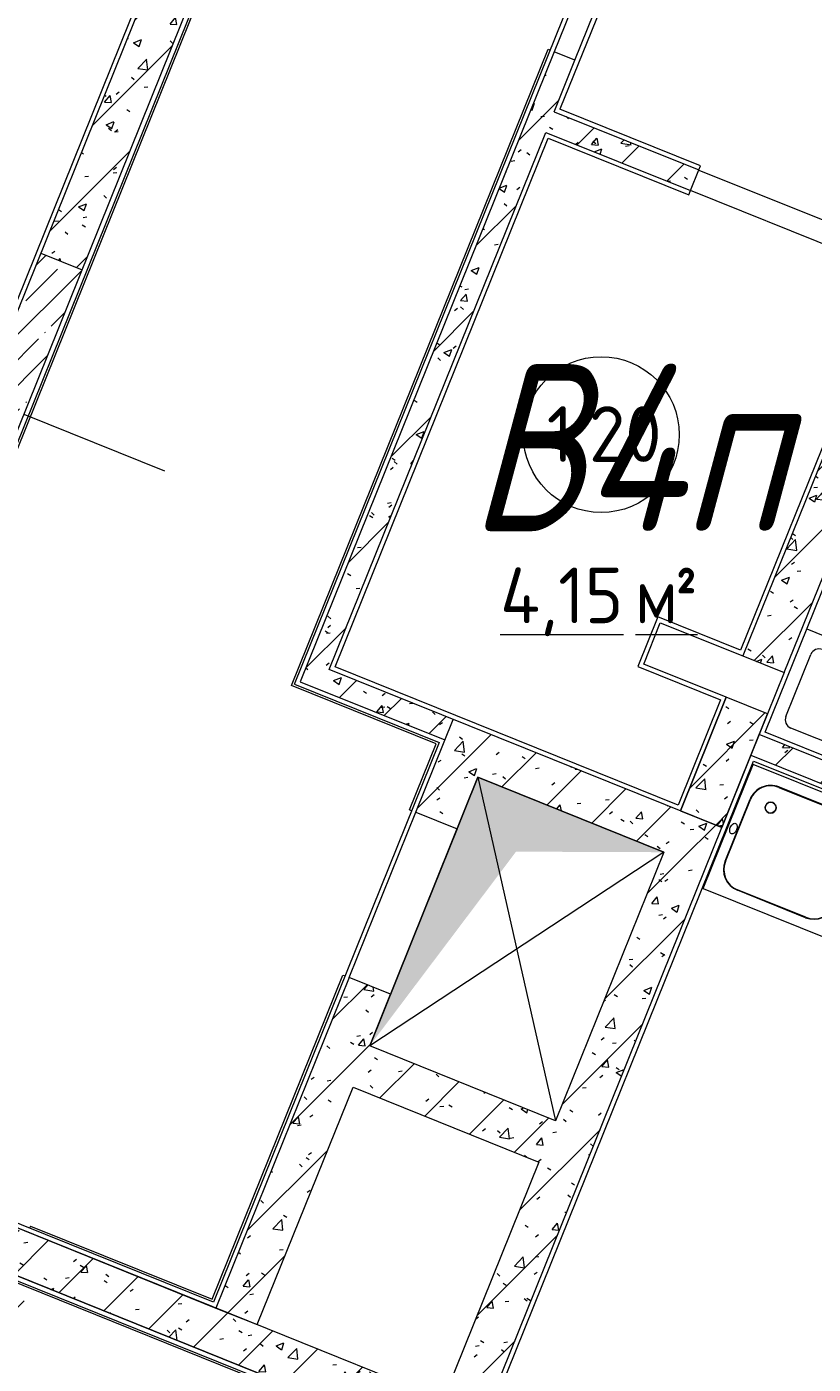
# Model space of a CAD drawing. Header units: millimetres. Extents: x -584918 to 2941280, y 3000189 to 4229862.
# Drawn here: x -430270 to -426739, y 3682957 to 3688963 of the extents above; entities that cross this region are included whole.
import ezdxf

# ---------------------------------------------------------------- set-up
doc = ezdxf.new("R2010")
doc.units = ezdxf.units.MM
for name, color, linetype, lineweight in [('Линии', 7, 'Continuous', 0), ('Марки помещений', 7, 'Continuous', 0), ('Перекрытие', 7, 'Continuous', 0), ('Сантехника', 7, 'Continuous', 0), ('Стены внутренние', 7, 'Continuous', 0), ('Стены несущие', 7, 'Continuous', 0), ('Стены отделка', 7, 'Continuous', 0), ('Узлы', 7, 'Continuous', 0), ('экспертиза ДУ категории', 1, 'Continuous', 0), ('экспертиза условные обозначения', 1, 'Continuous', 0)]:
    doc.layers.add(name, color=color, linetype=linetype, lineweight=lineweight)
doc.styles.add('GOST Common_2', font='', dxfattribs={"height": 500})
doc.styles.add('GOST Common_3', font='', dxfattribs={"width": 0.9, "height": 500})
doc.styles.add('mytext', font='isocpeur.ttf', dxfattribs={"width": 0.8, "oblique": 14.999978})
doc.styles.get('GOST Common_2').set_extended_font_data('GOST Common')
doc.styles.get('GOST Common_3').set_extended_font_data('GOST Common')
pattern_1 = [(45, (-437515.92, 3663725.22), (-141.4214, 141.4214), [])]
pattern_2 = [(50, (-437515.92, 3663725.22), (364.368, -31.8783), [38.1, -419.1]), (355, (-437515.92, 3663725.2), (-70.486, 382.1133), [30.48, -335.28]), (100.451, (-437485.56, 3663722.56), (293.885, 350.2334), [32.38, -356.18]), (46.184, (-437515.92, 3663826.8), (542.1585, -84.086), [57.15, -628.65]), (96.636, (-437470.74, 3663819.8), (474.805, 494.855), [48.57, -534.27]), (351.184, (-437515.9, 3663826.8), (474.81, 494.85), [45.72, -502.92]), (21, (-437465.12, 3663801.42), (303.2285, -204.5305), [38.1, -419.1]), (326, (-437465.12, 3663801.4), (123.604, 368.376), [30.48, -335.28]), (71.451, (-437439.86, 3663784.37), (426.834, 163.8427), [32.38, -356.18]), (37.5, (-437515.92, 3663725.22), (6.17665, 169.11015), [16.764, -314.452, 16.764, -323.596, -336.55]), (37.5, (-437515.92, 3663725.22), (6.17665, 169.11015), [-671.576, 16.764, -319.786]), (7.5, (-437515.92, 3663725.22), (133.6389, 200.3615), [16.764, -177.292, 16.764, -306.832, -128.27]), (7.5, (-437515.92, 3663725.22), (133.6389, 200.3615), [-517.652, 16.764, -111.506]), (327.5, (-437629.21, 3663725.22), (271.1818, -11.45836), [16.764, -110.236, 16.764, -379.476, -525.78]), (327.5, (-437629.21, 3663725.22), (271.1818, -11.45836), [-523.24, 16.764, -509.016]), (317.5, (-437680, 3663725.22), (296.2585, 50.8528), [16.764, -148.336, 16.764, -246.38, -373.38]), (317.5, (-437680, 3663725.22), (296.2585, 50.8528), [-428.244, 16.764, -356.616])]

# ---------------------------------------------------------------- blocks, each defined once
blk = doc.blocks.new('VM_Ванная моечная 1-секционная - ГхШ 600х530-V187-АР Этаж 01')
at = {"layer": 'Сантехника', "color": 9, "true_color": 0xe1b7aa}
for p, q in [((-300, -5), (-300, 0)), ((300, 0), (300, -5)), ((-300, -5), (-300, -630)), ((-300, -5), (300, -5)), ((-150, -50), (150, -50)), ((-150, -52), (150, -52)), ((300, -630), (300, -5)), ((-250, -480), (-250, -150)), ((-248, -480), (-248, -150)), ((125, -150), (129.6, -135.9)), ((129.6, -164.1), (125, -150)), ((130.4, -134.9), (141.8, -126.6)), ((141.8, -173.4), (130.4, -165.1)), ((142.6, -126.2), (157.4, -126.2)), ((157.4, -173.8), (142.6, -173.8)), ((158.2, -126.6), (169.6, -134.9)), ((169.6, -165.1), (158.2, -173.4)), ((170.4, -135.9), (175, -150)), ((175, -150), (170.4, -164.1)), ((248, -150), (248, -480)), ((250, -150), (250, -480)), ((150, -578), (-150, -578)), ((150, -580), (-150, -580)), ((-300, -630), (300, -630))]:
    blk.add_line(p, q, dxfattribs=at)
at = {"layer": 'Сантехника', "color": 9, "true_color": 0xe1b7aa, "flags": 128}
for points in [[(-25, -30), (-24.5, -27.1), (-23.1, -24.3), (-20.8, -21.7), (-17.7, -19.4), (-13.9, -17.5), (-9.6, -16.1), (-4.9, -15.3), (0, -15), (4.9, -15.3), (9.6, -16.1), (13.9, -17.5), (17.7, -19.4), (20.8, -21.7), (23.1, -24.3), (24.5, -27.1), (25, -30)], [(25, -30), (24.5, -32.9), (23.1, -35.7), (20.8, -38.3), (17.7, -40.6), (13.9, -42.5), (9.6, -43.9), (4.9, -44.7), (0, -45), (-4.9, -44.7), (-9.6, -43.9), (-13.9, -42.5), (-17.7, -40.6), (-20.8, -38.3), (-23.1, -35.7), (-24.5, -32.9), (-25, -30)]]:
    blk.add_lwpolyline(points, dxfattribs=at)
at = {"layer": 'Сантехника', "color": 9, "true_color": 0xe1b7aa}
for centre, radius, start, end in [((-150, -150), 100, 90, 180), ((-150, -150), 98, 90, 180), ((150, -150), 100, 360, 90), ((150, -150), 98, 0, 90), ((150, -150), 25, 0, 180), ((150, -150), 25, 180, 360), ((-150, -480), 100, 180, 270), ((-150, -480), 98, 180, 270), ((150, -480), 98, 270, 0), ((150, -480), 100, 270, 0)]:
    blk.add_arc(centre, radius, start, end, dxfattribs=at)
blk = doc.blocks.new('VK_02_Поддон_ПУИ_без крана - VK_02_Поддон_ПУИ_без крана-1185868-АР Этаж 01')
at = {"layer": 'Сантехника', "color": 9, "true_color": 0xe1b7aa}
for p, q in [((-250, -500), (-250, 0)), ((-150, -60), (150, -60)), ((-190, -400), (-190, -100)), ((190, -100), (190, -400)), ((150, -440), (-150, -440)), ((250, -500), (-250, -500))]:
    blk.add_line(p, q, dxfattribs=at)
for centre, start, end in [((-150, -100), 90, 180), ((150, -100), 360, 90), ((-150, -400), 180, 270), ((150, -400), 270, 0)]:
    blk.add_arc(centre, 40, start, end, dxfattribs=at)
blk = doc.blocks.new('ВК_Домодедово_rvt-1-АР Этаж 01')
at = {"layer": 'Сантехника', "color": 253, "lineweight": 9, "true_color": 0xaaaaaa}
for name, p, rotation in [('VK_02_Поддон_ПУИ_без крана - VK_02_Поддон_ПУИ_без крана-1185868-АР Этаж 01', (10793.1, 21977.2), 158.0513009164578), ('VM_Ванная моечная 1-секционная - ГхШ 600х530-V187-АР Этаж 01', (10391.1, 21648.6), 68.05130091645803)]:
    blk.add_blockref(name, p, dxfattribs=dict(at, rotation=rotation))
blk = doc.blocks.new('ASVP_Марка_Помещение_ДваЗначения - Номер Площадь-685795-АР Этаж 01')
at = {"layer": 'Марки помещений'}
blk.add_circle((0, 0), 3.5, dxfattribs=at)

msp = doc.modelspace()

# ---------------------------------------------------------------- hatches: boundary and pattern name
at = {"layer": 'Стены внутренние'}
h = msp.add_hatch(dxfattribs=at)
h.set_pattern_fill('FP_1', color=256, style=0, pattern_type=2)
h.set_pattern_definition(pattern_1)
h.paths.add_polyline_path([(-430020.801, 3687872.401), (-428488.318, 3691675.228), (-428673.822, 3691749.983), (-430206.305, 3687947.156), (-430051.728, 3687884.864)])
h = msp.add_hatch(dxfattribs=at)
h.set_pattern_fill('FP_2', color=256, style=0, pattern_type=2)
h.set_pattern_definition(pattern_2)
h.paths.add_polyline_path([(-430020.801, 3687872.401), (-428488.318, 3691675.228), (-428673.822, 3691749.983), (-430206.305, 3687947.156), (-430051.728, 3687884.864)])
h = msp.add_hatch(dxfattribs=at)
h.set_pattern_fill('FP_1', color=256, style=0, pattern_type=2)
h.set_pattern_definition(pattern_1)
h.paths.add_polyline_path([(-428948.617, 3685984.83), (-427808.599, 3688813.763), (-427901.351, 3688851.141), (-429041.369, 3686022.208), (-429013.887, 3686011.133)])
h.paths.add_polyline_path([(-427434.823, 3689741.282), (-426911.536, 3691039.808), (-427004.288, 3691077.186), (-427527.575, 3689778.66), (-427521.493, 3689776.209)])
h = msp.add_hatch(dxfattribs=at)
h.set_pattern_fill('FP_2', color=256, style=0, pattern_type=2)
h.set_pattern_definition(pattern_2)
h.paths.add_polyline_path([(-428948.617, 3685984.83), (-427808.599, 3688813.763), (-427901.351, 3688851.141), (-429041.369, 3686022.208), (-429013.887, 3686011.133)])
h.paths.add_polyline_path([(-427434.823, 3689741.282), (-426911.536, 3691039.808), (-427004.288, 3691077.186), (-427527.575, 3689778.66), (-427521.493, 3689776.209)])
h = msp.add_hatch(dxfattribs=at)
h.set_pattern_fill('FP_1', color=256, style=0, pattern_type=2)
h.set_pattern_definition(pattern_1)
h.paths.add_polyline_path([(-427290.158, 3688227.488), (-427252.78, 3688320.24), (-427902.043, 3688581.883), (-427939.421, 3688489.131), (-427425.133, 3688281.881)])
h = msp.add_hatch(dxfattribs=at)
h.set_pattern_fill('FP_2', color=256, style=0, pattern_type=2)
h.set_pattern_definition(pattern_2)
h.paths.add_polyline_path([(-427290.158, 3688227.488), (-427252.78, 3688320.24), (-427902.043, 3688581.883), (-427939.421, 3688489.131), (-427425.133, 3688281.881)])
h = msp.add_hatch(dxfattribs=at)
h.set_pattern_fill('FP_26', color=256, style=0, pattern_type=2)
h.set_pattern_definition([(45, (-437515.92, 3663725.22), (-114.0493, 114.0493), []), (45, (-437401.88, 3663725.22), (-114.0493, 114.0493), [201.612, -40.322, 3.353, -36.97])])
h.paths.add_polyline_path([(-430282.445, 3687223.137), (-430020.801, 3687872.401), (-430206.305, 3687947.156), (-430467.948, 3687297.893)])
h = msp.add_hatch(dxfattribs=at)
h.set_pattern_fill('FP_1', color=256, style=0, pattern_type=2)
h.set_pattern_definition(pattern_1)
h.paths.add_polyline_path([(-426868.621, 3686063.047), (-426139.758, 3687871.708), (-426325.261, 3687946.464), (-427054.125, 3686137.802), (-426901.459, 3686076.28)])
h = msp.add_hatch(dxfattribs=at)
h.set_pattern_fill('FP_2', color=256, style=0, pattern_type=2)
h.set_pattern_definition(pattern_2)
h.paths.add_polyline_path([(-426868.621, 3686063.047), (-426139.758, 3687871.708), (-426325.261, 3687946.464), (-427054.125, 3686137.802), (-426901.459, 3686076.28)])
h = msp.add_hatch(dxfattribs=at)
h.set_pattern_fill('FP_1', color=256, style=0, pattern_type=2)
h.set_pattern_definition(pattern_1)
h.paths.add_polyline_path([(-428392.106, 3685760.565), (-428354.728, 3685853.317), (-428911.239, 3686077.582), (-428948.617, 3685984.83), (-428418.132, 3685771.053)])
h = msp.add_hatch(dxfattribs=at)
h.set_pattern_fill('FP_2', color=256, style=0, pattern_type=2)
h.set_pattern_definition(pattern_2)
h.paths.add_polyline_path([(-428392.106, 3685760.565), (-428354.728, 3685853.317), (-428911.239, 3686077.582), (-428948.617, 3685984.83), (-428418.132, 3685771.053)])
h = msp.add_hatch(dxfattribs=at)
h.set_pattern_fill('FP_1', color=256, style=0, pattern_type=2)
h.set_pattern_definition(pattern_1)
h.paths.add_polyline_path([(-427148.953, 3685367.407), (-426943.377, 3685877.543), (-427128.88, 3685952.298), (-427334.457, 3685442.163), (-427158.09, 3685371.089)])
h = msp.add_hatch(dxfattribs=at)
h.set_pattern_fill('FP_2', color=256, style=0, pattern_type=2)
h.set_pattern_definition(pattern_2)
h.paths.add_polyline_path([(-427148.953, 3685367.407), (-426943.377, 3685877.543), (-427128.88, 3685952.298), (-427334.457, 3685442.163), (-427158.09, 3685371.089)])
h = msp.add_hatch(dxfattribs=at)
h.set_pattern_fill('FP_1', color=256, style=0, pattern_type=2)
h.set_pattern_definition(pattern_1)
h.paths.add_polyline_path([(-427223.709, 3685181.904), (-427148.953, 3685367.407), (-428354.728, 3685853.317), (-428429.483, 3685667.813), (-427232.292, 3685185.362)])
h = msp.add_hatch(dxfattribs=at)
h.set_pattern_fill('FP_2', color=256, style=0, pattern_type=2)
h.set_pattern_definition(pattern_2)
h.paths.add_polyline_path([(-427223.709, 3685181.904), (-427148.953, 3685367.407), (-428354.728, 3685853.317), (-428429.483, 3685667.813), (-427232.292, 3685185.362)])
h = msp.add_hatch(dxfattribs=at)
h.set_pattern_fill('FP_1', color=256, style=0, pattern_type=2)
h.set_pattern_definition(pattern_1)
h.paths.add_polyline_path([(-424792.086, 3684794.976), (-424754.709, 3684887.728), (-426980.754, 3685784.791), (-427018.132, 3685692.039), (-424919.212, 3684846.206)])
h = msp.add_hatch(dxfattribs=at)
h.set_pattern_fill('FP_2', color=256, style=0, pattern_type=2)
h.set_pattern_definition(pattern_2)
h.paths.add_polyline_path([(-424792.086, 3684794.976), (-424754.709, 3684887.728), (-426980.754, 3685784.791), (-427018.132, 3685692.039), (-424919.212, 3684846.206)])
h = msp.add_hatch(dxfattribs=at)
h.set_pattern_fill('FP_1', color=256, style=0, pattern_type=2)
h.set_pattern_definition(pattern_1)
h.paths.add_polyline_path([(-429234.487, 3683135.132), (-428636.445, 3684619.163), (-428821.948, 3684693.918), (-429419.99, 3683209.888), (-429412.515, 3683206.875)])
h.paths.add_polyline_path([(-428337.424, 3685361.178), (-428243.979, 3685593.058), (-428429.483, 3685667.813), (-428522.927, 3685435.933), (-428354.728, 3685368.151)])
h = msp.add_hatch(dxfattribs=at)
h.set_pattern_fill('FP_2', color=256, style=0, pattern_type=2)
h.set_pattern_definition(pattern_2)
h.paths.add_polyline_path([(-429234.487, 3683135.132), (-428636.445, 3684619.163), (-428821.948, 3684693.918), (-429419.99, 3683209.888), (-429412.515, 3683206.875)])
h.paths.add_polyline_path([(-428337.424, 3685361.178), (-428243.979, 3685593.058), (-428429.483, 3685667.813), (-428522.927, 3685435.933), (-428354.728, 3685368.151)])
h = msp.add_hatch(dxfattribs=at)
h.set_pattern_fill('FP_1', color=256, style=0, pattern_type=2)
h.set_pattern_definition(pattern_1)
h.paths.add_polyline_path([(-428214.216, 3682723.979), (-427223.709, 3685181.904), (-427409.212, 3685256.659), (-428399.72, 3682798.734), (-428241.698, 3682735.053)])
h = msp.add_hatch(dxfattribs=at)
h.set_pattern_fill('FP_2', color=256, style=0, pattern_type=2)
h.set_pattern_definition(pattern_2)
h.paths.add_polyline_path([(-428214.216, 3682723.979), (-427223.709, 3685181.904), (-427409.212, 3685256.659), (-428399.72, 3682798.734), (-428241.698, 3682735.053)])
h = msp.add_hatch(dxfattribs=at)
h.set_pattern_fill('FP_1', color=256, style=0, pattern_type=2)
h.set_pattern_definition(pattern_1)
h.paths.add_polyline_path([(-427969.877, 3683865.381), (-427895.122, 3684050.884), (-428729.889, 3684387.283), (-428804.644, 3684201.779), (-427998.416, 3683876.881)])
h = msp.add_hatch(dxfattribs=at)
h.set_pattern_fill('FP_2', color=256, style=0, pattern_type=2)
h.set_pattern_definition(pattern_2)
h.paths.add_polyline_path([(-427969.877, 3683865.381), (-427895.122, 3684050.884), (-428729.889, 3684387.283), (-428804.644, 3684201.779), (-427998.416, 3683876.881)])
h = msp.add_hatch(dxfattribs=at)
h.set_pattern_fill('FP_1', color=256, style=0, pattern_type=2)
h.set_pattern_definition(pattern_1)
h.paths.add_polyline_path([(-425970.174, 3681604.034), (-425895.792, 3681789.689), (-431553.284, 3684069.573), (-431628.039, 3683884.069), (-425977.649, 3681607.047)])
h = msp.add_hatch(dxfattribs=at)
h.set_pattern_fill('FP_2', color=256, style=0, pattern_type=2)
h.set_pattern_definition(pattern_2)
h.paths.add_polyline_path([(-425970.174, 3681604.034), (-425895.792, 3681789.689), (-431553.284, 3684069.573), (-431628.039, 3683884.069), (-425977.649, 3681607.047)])
at = {"layer": 'Узлы'}
h = msp.add_hatch(color=256, dxfattribs=at)
h.paths.add_polyline_path([(-418285.026, 3673474.55), (-418175.026, 3673665.076), (-417785.026, 3673774.55), (-418285.026, 3673774.55), (-418285.026, 3673665.076)])
h.paths.add_polyline_path([(-418285.026, 3673974.55), (-418078.059, 3675943.703), (-417785.026, 3676041.437), (-418285.026, 3676242.929), (-418285.026, 3674884.92)])
h.paths.add_polyline_path([(-424585.026, 3677774.55), (-424225.564, 3678328.073), (-423235.026, 3678237.705), (-424567.196, 3678774.55), (-424585.026, 3678774.55), (-424585.026, 3677776.106)])
h.paths.add_polyline_path([(-428635.026, 3678474.55), (-428485.896, 3678687.53), (-426910.201, 3678774.55), (-428635.026, 3678774.55), (-428635.026, 3678498.903)])
h.paths.add_polyline_path([(-427335.026, 3678874.55), (-427168.696, 3679657.068), (-426910.201, 3679718.746), (-427335.026, 3679889.944), (-427335.026, 3679074.55)])
h.paths.add_polyline_path([(-428635.026, 3678874.55), (-428497.367, 3679071.147), (-427535.026, 3679174.55), (-428635.026, 3679174.55), (-428635.026, 3679071.147)])
h.paths.add_polyline_path([(-419588.29, 3679247.859), (-418239.214, 3682357.869), (-418094.569, 3682419.42), (-418280.073, 3682494.175), (-419573.227, 3679285.237)])
h.paths.add_polyline_path([(-428635.026, 3679374.55), (-428335.026, 3679938.768), (-427535.026, 3679970.541), (-428635.026, 3680413.825), (-428635.026, 3679938.768)])
h.paths.add_polyline_path([(-417423.156, 3683550.439), (-416497.322, 3684476.273), (-415044.14, 3684370.671), (-416806.426, 3685080.846), (-417422.933, 3683550.993)])
h.paths.add_polyline_path([(-428729.889, 3684387.283), (-428072.883, 3685259.159), (-427409.212, 3685256.659), (-428243.979, 3685593.058), (-428636.445, 3684619.163)])
h.paths.add_polyline_path([(-436523.816, 3686449.974), (-438100.598, 3687085.394), (-438231.42, 3686760.762), (-438006.253, 3686890.762), (-436584.02, 3686467.875)])
h.paths.add_polyline_path([(-429115.294, 3691216.314), (-428813.996, 3691717.757), (-428673.822, 3691749.983), (-428868.601, 3691828.476), (-429100.231, 3691253.692)])
h.paths.add_polyline_path([(-442914.698, 3692529.376), (-441873.323, 3693372.665), (-439774.977, 3693096.962), (-442279.278, 3694106.158), (-442909.452, 3692542.394)])
h.paths.add_polyline_path([(-443563.961, 3692791.019), (-442831.205, 3694112.947), (-442464.782, 3694180.913), (-442928.542, 3694367.802), (-443533.836, 3692865.775)])
h.paths.add_polyline_path([(-431752.631, 3693206.326), (-431344.04, 3694008.232), (-431193.351, 3694059.09), (-431378.855, 3694133.845), (-431696.565, 3693345.454)])
h.paths.add_polyline_path([(-427823.827, 3697337.246), (-429771.617, 3698122.177), (-430070.638, 3697380.161), (-429553.834, 3697755.642), (-428067.474, 3697396.171)])
at = {"layer": 'экспертиза условные обозначения'}
h = msp.add_hatch(dxfattribs=at)
h.set_pattern_fill('GRASS', color=3, scale=24)
h.set_pattern_definition([(90, (-478209.37, 3564622.25), (-431.0523, 431.0523), [114.3, -747.8046]), (45, (-478209.37, 3564622.25), (-431.0523, 431.0523), [114.3, -495.3]), (135, (-478209.37, 3564622.25), (-431.0523, -431.0523), [114.3, -495.3])])
edge = h.paths.add_edge_path()
edge.add_line((-438292.262, 3686569.652), (-430259.503, 3683333.416))
edge.add_line((-430259.503, 3683333.416), (-428543.593, 3682641.93))
edge.add_line((-428543.593, 3682641.93), (-415272.751, 3677293.979))
edge.add_line((-415272.751, 3677293.979), (-415982.926, 3675531.693))
edge.add_line((-415982.926, 3675531.693), (-415982.926, 3673474.55))
edge.add_line((-415982.926, 3673474.55), (-417482.926, 3673474.55))
edge.add_line((-417482.926, 3673474.55), (-417482.926, 3676136.17))
edge.add_line((-417482.926, 3676136.17), (-421682.926, 3677828.708))
edge.add_line((-421682.926, 3677828.708), (-421682.926, 3677774.55))
edge.add_line((-421682.926, 3677774.55), (-423032.926, 3677774.55))
edge.add_line((-423032.926, 3677774.55), (-423032.926, 3678372.737))
edge.add_line((-423032.926, 3678372.737), (-424526.313, 3678974.55))
edge.add_line((-424526.313, 3678974.55), (-426708.102, 3678974.55))
edge.add_line((-426708.102, 3678974.55), (-426708.102, 3679852.235))
edge.add_line((-426708.102, 3679852.235), (-428273.224, 3680482.499))
edge.add_line((-428273.224, 3680482.499), (-430623.41, 3681425.916))
edge.add_arc((-430932.926, 3680370.36), 1100, 73.6575304, 174.5648861)
edge.add_line((-432027.98, 3680474.55), (-434782.926, 3680474.55))
edge.add_line((-434782.926, 3680474.55), (-434782.926, 3683107.812))
edge.add_line((-434782.926, 3683107.812), (-439002.437, 3684807.366))
edge.add_line((-439002.437, 3684807.366), (-438292.262, 3686569.652))

# ---------------------------------------------------------------- linework, layer by layer
at = {"layer": 'Линии'}
for p, q in [((-430282.445, 3687223.137), (-429651.732, 3686968.97)), ((-428729.889, 3684387.283), (-428243.979, 3685593.058)), ((-428243.979, 3685593.058), (-428729.889, 3684387.283)), ((-428243.979, 3685593.058), (-427895.122, 3684050.884)), ((-428243.979, 3685593.058), (-427409.212, 3685256.659)), ((-427409.212, 3685256.659), (-428243.979, 3685593.058)), ((-427409.212, 3685256.659), (-428729.889, 3684387.283)), ((-427409.212, 3685256.659), (-427895.122, 3684050.884)), ((-427895.122, 3684050.884), (-428729.889, 3684387.283))]:
    msp.add_line(p, q, dxfattribs=at)
at = {"layer": 'Перекрытие'}
for p, q in [((-427252.174, 3688319.996), (-426343.812, 3687953.939)), ((-426381.189, 3687861.187), (-427290.158, 3688227.488))]:
    msp.add_line(p, q, dxfattribs=at)
at = {"layer": 'Стены внутренние'}
for p, q in [((-428471.706, 3691636.189), (-431514.245, 3684086.185)), ((-429080.408, 3686005.596), (-427929.177, 3688862.354)), ((-427929.177, 3688862.354), (-427919.902, 3688858.616)), ((-428431.144, 3685743.952), (-429080.408, 3686005.596)), ((-428550.753, 3685447.146), (-428431.144, 3685743.952)), ((-428550.753, 3685447.146), (-428541.478, 3685443.409)), ((-428337.424, 3685361.178), (-428636.445, 3684619.163)), ((-429436.603, 3683248.927), (-428849.774, 3684705.131)), ((-428849.774, 3684705.131), (-428840.499, 3684701.394)), ((-430252.819, 3683577.85), (-430256.557, 3683568.575)), ((-430252.819, 3683577.85), (-429436.603, 3683248.927)), ((-426074.139, 3681613.586), (-430363.914, 3683342.301))]:
    msp.add_line(p, q, dxfattribs=at)
at = {"layer": 'Стены несущие'}
for p, q in [((-431366.396, 3684533.333), (-428488.318, 3691675.228)), ((-428957.892, 3691045.069), (-431551.899, 3684608.088)), ((-427901.351, 3688851.141), (-429041.369, 3686022.208)), ((-427902.043, 3688581.883), (-427808.599, 3688813.763)), ((-427808.599, 3688813.763), (-427901.351, 3688851.141)), ((-427902.043, 3688581.883), (-427252.78, 3688320.24)), ((-428911.239, 3686077.582), (-427939.421, 3688489.131)), ((-427939.421, 3688489.131), (-427290.158, 3688227.488)), ((-427290.158, 3688227.488), (-427252.78, 3688320.24)), ((-430206.305, 3687947.156), (-430020.801, 3687872.401)), ((-426325.261, 3687946.464), (-427054.125, 3686137.802)), ((-426868.621, 3686063.047), (-426139.758, 3687871.708)), ((-427054.125, 3686137.802), (-426868.621, 3686063.047)), ((-427148.953, 3685367.407), (-428911.239, 3686077.582)), ((-429041.369, 3686022.208), (-428392.106, 3685760.565)), ((-427128.88, 3685952.298), (-427334.457, 3685442.163)), ((-426943.377, 3685877.543), (-427128.88, 3685952.298)), ((-427148.953, 3685367.407), (-426943.377, 3685877.543)), ((-428522.927, 3685435.933), (-428354.728, 3685853.317)), ((-426980.754, 3685784.791), (-427018.132, 3685692.039)), ((-424754.709, 3684887.728), (-426980.754, 3685784.791)), ((-427018.132, 3685692.039), (-424792.086, 3684794.976)), ((-428337.424, 3685361.178), (-428243.979, 3685593.058)), ((-428243.979, 3685593.058), (-427409.212, 3685256.659)), ((-428522.927, 3685435.933), (-428337.424, 3685361.178)), ((-427334.457, 3685442.163), (-427148.953, 3685367.407)), ((-428214.216, 3682723.979), (-427148.953, 3685367.407)), ((-427409.212, 3685256.659), (-427895.122, 3684050.884)), ((-428821.948, 3684693.918), (-429419.99, 3683209.888)), ((-428636.445, 3684619.163), (-428821.948, 3684693.918)), ((-428729.889, 3684387.283), (-428636.445, 3684619.163)), ((-427895.122, 3684050.884), (-428729.889, 3684387.283)), ((-429234.487, 3683135.132), (-428804.644, 3684201.779)), ((-428804.644, 3684201.779), (-427969.877, 3683865.381)), ((-425895.419, 3681789.538), (-431553.284, 3684069.573)), ((-425970.174, 3681604.034), (-431628.039, 3683884.069)), ((-431628.039, 3683884.069), (-425970.174, 3681604.034)), ((-427969.877, 3683865.381), (-428399.72, 3682798.734)), ((-429419.99, 3683209.888), (-429234.487, 3683135.132))]:
    msp.add_line(p, q, dxfattribs=at)
at = {"layer": 'Стены отделка'}
for p, q in [((-428477.244, 3691649.202), (-431527.258, 3684080.648)), ((-428983.918, 3691033.994), (-430441.646, 3687416.67)), ((-429067.395, 3686011.133), (-427030.314, 3691066.111)), ((-426900.461, 3691013.783), (-427876.018, 3688592.958)), ((-427527.575, 3689778.66), (-427901.351, 3688851.141)), ((-427808.599, 3688813.763), (-427434.823, 3689741.282)), ((-427245.305, 3688338.79), (-427876.018, 3688592.958)), ((-428885.213, 3686088.657), (-427928.346, 3688463.106)), ((-427928.346, 3688463.106), (-427297.633, 3688208.938)), ((-427252.78, 3688320.24), (-427245.305, 3688338.79)), ((-427297.633, 3688208.938), (-427290.158, 3688227.488)), ((-426336.336, 3687972.49), (-427065.2, 3686163.828)), ((-426954.728, 3685795.866), (-426352.948, 3687289.171)), ((-438299.738, 3686551.102), (-425977.649, 3681585.484)), ((-427436.207, 3686313.338), (-427525.914, 3686090.734)), ((-427065.2, 3686163.828), (-427436.207, 3686313.338)), ((-427499.888, 3686101.809), (-427425.133, 3686287.312)), ((-427425.133, 3686287.312), (-427054.125, 3686137.802)), ((-427054.125, 3686137.802), (-427054.125, 3686137.802)), ((-427345.532, 3685468.189), (-428885.213, 3686088.657)), ((-427525.914, 3686090.734), (-427154.906, 3685941.223)), ((-427128.88, 3685952.298), (-427499.888, 3686101.809)), ((-426868.621, 3686063.047), (-426980.754, 3685784.791)), ((-429067.395, 3686011.133), (-428418.132, 3685749.49)), ((-427154.906, 3685941.223), (-427345.532, 3685468.189)), ((-427334.457, 3685442.163), (-427128.88, 3685952.298)), ((-428418.132, 3685749.49), (-429431.065, 3683235.914)), ((-424765.784, 3684913.754), (-426954.728, 3685795.866)), ((-427018.132, 3685692.039), (-427148.953, 3685367.407)), ((-428188.19, 3682735.053), (-427007.057, 3685666.013)), ((-427007.057, 3685666.013), (-424818.112, 3684783.901)), ((-428821.948, 3684693.918), (-428522.927, 3685435.933)), ((-431553.284, 3684069.573), (-429419.99, 3683209.888)), ((-429431.065, 3683235.914), (-431527.258, 3684080.648))]:
    msp.add_line(p, q, dxfattribs=at)
at = {"layer": 'экспертиза условные обозначения', "color": 3}
msp.add_lwpolyline([(-438292.262, 3686569.652), (-430259.503, 3683333.416), (-428543.593, 3682641.93), (-415272.751, 3677293.979), (-415982.926, 3675531.693), (-415982.926, 3673474.55), (-417482.926, 3673474.55), (-417482.926, 3676136.17), (-421682.926, 3677828.708), (-421682.926, 3677774.55), (-423032.926, 3677774.55), (-423032.926, 3678372.737), (-424526.313, 3678974.55), (-426708.102, 3678974.55), (-426708.102, 3679852.235), (-428273.224, 3680482.499), (-430623.41, 3681425.916, 0.47113656), (-432027.98, 3680474.55), (-434782.926, 3680474.55), (-434782.926, 3683107.812), (-439002.437, 3684807.366), (-438292.262, 3686569.652)], format="xyb", dxfattribs=at)

# ---------------------------------------------------------------- block references
msp.add_blockref('ВК_Домодедово_rvt-1-АР Этаж 01', (-437515.924, 3663725.217))
at = {"layer": 'Марки помещений', "xscale": 99.99999999999993, "yscale": 99.99999999999993, "zscale": 99.99999999999993}
msp.add_blockref('ASVP_Марка_Помещение_ДваЗначения - Номер Площадь-685795-АР Этаж 01', (-427690.425, 3687131.792), dxfattribs=at)

# ---------------------------------------------------------------- texts
at = {"layer": 'Марки помещений', "char_height": 250, "attachment_point": 1}
for s, insert, width, style in [('1.20', (-427935.233, 3687259.518), 606.07575, 'GOST Common_2'), ('\\L4,15 ', (-428144.469, 3686534.987), 735.94912, 'GOST Common_2'), ('\\L\\fGOST Common|b0|i0|c238|p34|;\\W.9;\\L²', (-427358.656, 3686534.987), 165.94931, 'GOST Common_3'), ('\\L\\fGOST Common|b0|i0|c204|p34|;\\W.9;\\Lм', (-427537.25, 3686534.987), 216.45562, 'GOST Common_2')]:
    msp.add_mtext(s, dxfattribs=dict(at, insert=insert, width=width, style=style))
at = {"layer": 'экспертиза ДУ категории', "lineweight": 50, "insert": (-428284.44, 3687448.272), "char_height": 750, "attachment_point": 1, "style": 'mytext'}
msp.add_mtext_dynamic_manual_height_columns('В4п', width=2459.42723, gutter_width=17359.771, heights=[0], dxfattribs=at)

doc.saveas('drawing.dxf')
